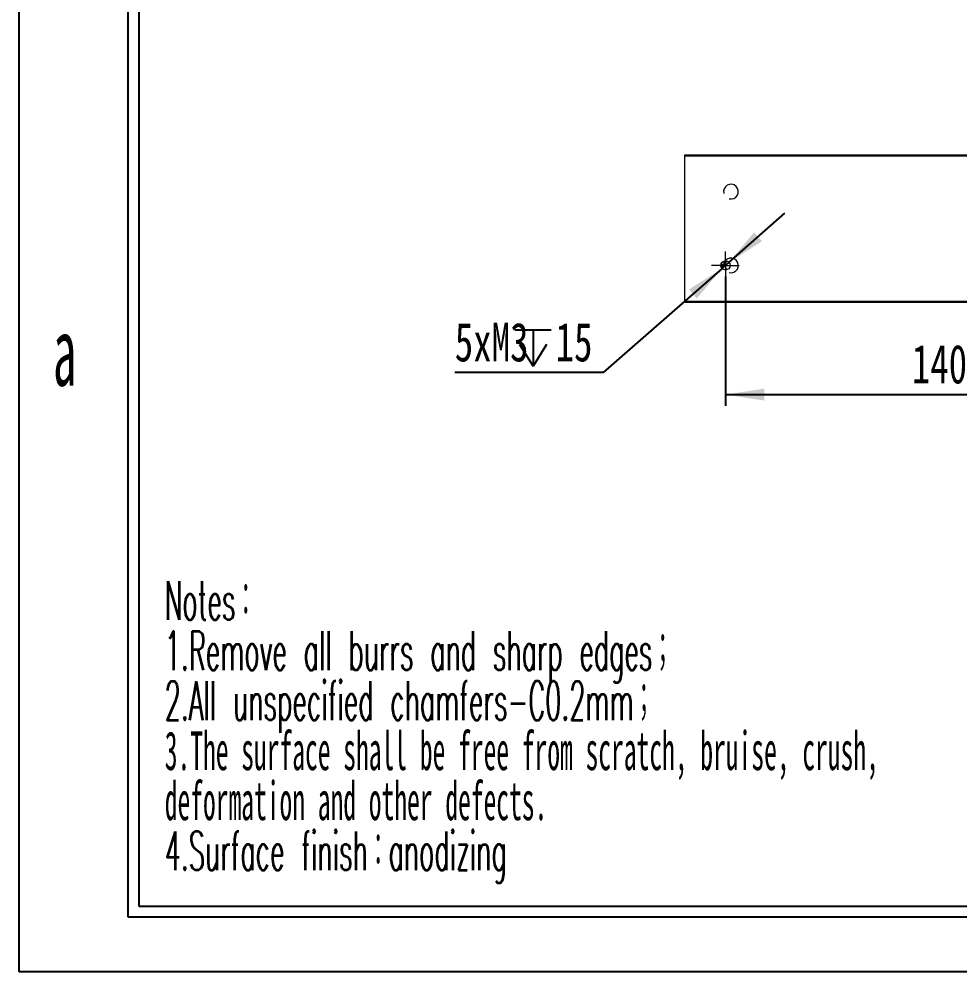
# Model space of a CAD drawing. Header units: millimetres. Extents: x 2 to 295, y 1 to 209.
# Drawn here: x 1.8 to 86.8, y 1.3 to 87.4 of the extents above; entities that cross this region are included whole.
import ezdxf

# ---------------------------------------------------------------- set-up
doc = ezdxf.new("R2010")
doc.units = ezdxf.units.MM
doc.linetypes.add('CENTER', pattern=[10.16, 6.35, -1.27, 1.27, -1.27])
doc.layers.add('DIM', color=5, linetype='Continuous')
doc.layers.add('SLD-0', color=179, linetype='Continuous')
doc.layers.add('中心线', color=1, linetype='CENTER', lineweight=15)
doc.styles.add('SLDTEXTSTYLE1', font='TXT', dxfattribs={"width": 0.469})
doc.styles.add('SLDTEXTSTYLE15', font='TXT', dxfattribs={"width": 0.7})
doc.styles.add('SLDTEXTSTYLE3', font='TXT', dxfattribs={"width": 0.484, "bigfont": 'bigfont'})
doc.styles.add('SLDTEXTSTYLE4', font='TXT', dxfattribs={"width": 0.484})
doc.styles.add('SLDTEXTSTYLE7', font='TXT', dxfattribs={"width": 0.5025})
doc.dimstyles.new('SLDDIMSTYLE0', dxfattribs={"dimtxt": 3.5, "dimasz": 3.5, "dimexe": 0, "dimexo": 0.0625, "dimgap": 0.875, "dimtad": 2, "dimlfac": 3, "dimrnd": 1e-09, "dimzin": 12, "dimdsep": 46, "dimtxsty": 'SLDTEXTSTYLE1', "dimsah": 1, "dimcen": 0.09, "dimadec": 0, "dimazin": 3, "dimtfac": 1, "dimtofl": 0, "dimtmove": 0, "dimatfit": 3, "dimfxl": 0, "dimfrac": 2, "dimtolj": 1, "dimtzin": 12, "dimarcsym": 0})
doc.dimstyles.new('SLDDIMSTYLE5', dxfattribs={"dimtxt": 3.5, "dimasz": 3.5, "dimexe": 0, "dimexo": 0.0625, "dimgap": 0.875, "dimtad": 0, "dimtih": 1, "dimtoh": 1, "dimlfac": 3, "dimrnd": 1e-09, "dimzin": 12, "dimdsep": 46, "dimtxsty": 'SLDTEXTSTYLE1', "dimsah": 1, "dimcen": 0, "dimadec": 0, "dimazin": 3, "dimtfac": 1, "dimtmove": 0, "dimatfit": 3, "dimfxl": 0, "dimfrac": 2, "dimtolj": 1, "dimtzin": 12, "dimarcsym": 0})

# ---------------------------------------------------------------- blocks, each defined once
blk = doc.blocks.new('SW_NOTE_2')
at = {"layer": 'SLD-0', "color": 0, "char_height": 3.5, "attachment_point": 1}
for s, insert, style in [('Notes\\M+18146', (0, 4.512), 'SLDTEXTSTYLE3'), ('1.Remove all burrs and sharp edges\\M+18147', (0, -0.009), 'SLDTEXTSTYLE3'), ('2.All unspecified chamfers-C0.2mm\\M+18147', (0, -4.53), 'SLDTEXTSTYLE3'), ('3.The surface shall be free from scratch, bruise, crush,', (0, -9.051), 'SLDTEXTSTYLE4'), ('deformation and other defects.', (0, -13.572), 'SLDTEXTSTYLE4'), ('4.Surface finish\\M+18146anodizing', (0, -18.092), 'SLDTEXTSTYLE3')]:
    blk.add_mtext(s, dxfattribs=dict(at, insert=insert, style=style))
blk = doc.blocks.new('_D_20')
at = {"layer": 'DIM'}
for p, q in [((65.651, 64.12), (65.651, 52.448)), ((112.318, 64.12), (112.318, 52.448)), ((65.651, 53.448), (112.318, 53.448))]:
    blk.add_line(p, q, dxfattribs=at)
for points in [[(65.651, 53.448), (69.151, 52.91), (69.151, 53.987)], [(112.318, 53.448), (108.818, 53.987), (108.818, 52.91)]]:
    blk.add_solid(points, dxfattribs=at)
at = {"layer": 'DIM', "insert": (82.489, 57.96), "char_height": 3.5, "attachment_point": 1, "style": 'SLDTEXTSTYLE15'}
blk.add_mtext('140', dxfattribs=at)
blk = doc.blocks.new('SW_SYMBOL_HOLE_DEPTH')
at = {"layer": 'DIM', "color": 0}
for p, q in [((0, 875), (800, 875)), ((400, 875), (400, 75)), ((100, 555), (400, 75)), ((700, 555), (400, 75))]:
    blk.add_line(p, q, dxfattribs=at)
blk = doc.blocks.new('_D_25')
at = {"layer": 'DIM'}
for p, q in [((65.964, 65.394), (71.025, 69.831)), ((65.338, 64.845), (54.607, 55.437)), ((65.964, 65.394), (65.338, 64.845)), ((54.607, 55.437), (41.187, 55.437))]:
    blk.add_line(p, q, dxfattribs=at)
for points in [[(65.964, 65.394), (68.951, 67.297), (68.241, 68.106)], [(65.338, 64.845), (62.351, 62.942), (63.061, 62.133)]]:
    blk.add_solid(points, dxfattribs=at)
at = {"layer": 'DIM', "xscale": 0.004072727272727273, "yscale": 0.004072727272727273, "zscale": 0.004072727272727273}
blk.add_blockref('SW_SYMBOL_HOLE_DEPTH', (46.631, 55.723), dxfattribs=at)
at = {"layer": 'DIM', "char_height": 3.5, "attachment_point": 1, "style": 'SLDTEXTSTYLE15'}
for s, insert in [('5xM3', (41.187, 59.948)), ('15', (50.297, 59.948))]:
    blk.add_mtext(s, dxfattribs=dict(at, insert=insert))
blk = doc.blocks.new('SW_CENTERMARKSYMBOL_16')
at = {"layer": '中心线', "color": 0}
for p, q in [((0, 0.833), (0, 1.25)), ((-0.833, 0), (-1.25, 0)), ((0, 0), (-0.833, 0)), ((0, 0), (0, 0.833)), ((0, 0), (0, -0.833)), ((0, 0), (0.833, 0)), ((0.833, 0), (1.25, 0)), ((0, -0.833), (0, -1.25))]:
    blk.add_line(p, q, dxfattribs=at)

msp = doc.modelspace()

# ---------------------------------------------------------------- linework, layer by layer
at = {"color": 7, "linetype": 'Continuous', "lineweight": 15}
for p, q in [((61.98444258, 75.01951614), (61.98444258, 75.11951597)), ((61.98444258, 75.11951597), (162.61777571, 75.11951597)), ((61.98444258, 61.88618277), (61.98444258, 75.01951614)), ((61.98444258, 75.01951614), (162.61777571, 75.01951614)), ((65.23444544, 65.1195162), (65.60111335, 65.1195162)), ((65.24988305, 65.01951606), (65.6102726, 65.01951606)), ((65.25321097, 65.21951603), (65.6102726, 65.21951603)), ((61.98444258, 61.88618277), (162.61777571, 61.88618277)), ((61.98444258, 61.78618294), (61.98444258, 61.88618277)), ((61.98444258, 61.78618294), (162.61777571, 61.78618294))]:
    msp.add_line(p, q, dxfattribs=at)
at = {"color": 7, "linetype": 'Continuous', "lineweight": 15, "flags": 128}
for points in [[(65.77479135, 65.52061634), (65.67651323, 65.39747656), (65.6102726, 65.21951603)], [(65.6102726, 65.01951606), (65.67651323, 64.84155552), (65.77427478, 64.71889972)]]:
    msp.add_lwpolyline(points, dxfattribs=at)
at = {"color": 7, "linetype": 'Continuous', "lineweight": 15}
msp.add_circle((65.65110973, 65.11951612), 0.41666667, dxfattribs=at)
at = {"color": 7, "linetype": 'Continuous', "lineweight": 0}
for centre in [(66.15110973, 71.78618279), (66.15110973, 65.11951612)]:
    msp.add_arc(centre, 0.66666667, 255, 195, dxfattribs=at)
at = {"color": 7, "linetype": 'Continuous', "lineweight": 15}
for start, end in [(169.5243183036, 180), (180, 190.4756816964)]:
    msp.add_arc((66.15110973, 65.11951612), 0.55, start, end, dxfattribs=at)
at = {"layer": 'SLD-0'}
for p, q in [((1.81204262, 1.29378036), (1.81204262, 208.67374122)), ((12.67482132, 7.2189221), (12.67482132, 197.81098137)), ((289.18141695, 7.2189221), (12.67482132, 7.2189221)), ((295.10655869, 1.29378036), (1.81204262, 1.29378036))]:
    msp.add_line(p, q, dxfattribs=at)
at = {"layer": 'SLD-0', "color": 6, "linetype": 'Continuous'}
for p, q in [((11.6872977, 6.23139848), (11.6872977, 198.79850499)), ((290.16894058, 6.23139848), (11.6872977, 6.23139848))]:
    msp.add_line(p, q, dxfattribs=at)

# ---------------------------------------------------------------- block references
at = {"layer": 'SLD-0', "color": 5}
msp.add_blockref('SW_NOTE_2', (14.97937739, 32.07845152), dxfattribs=at)
at = {"layer": '中心线'}
msp.add_blockref('SW_CENTERMARKSYMBOL_16', (65.65110973, 65.11951612), dxfattribs=at)

# ---------------------------------------------------------------- texts
at = {"layer": 'SLD-0', "insert": (4.87979363, 60.42344114), "char_height": 6.17202264, "attachment_point": 1, "style": 'SLDTEXTSTYLE7'}
msp.add_mtext('a', dxfattribs=at)

# ---------------------------------------------------------------- dimensions: what is measured, and where the dimension line sits
at = {"layer": 'DIM'}
dim = msp.add_diameter_dim_2p(p1=(65.33780868, 64.84482799), p2=(65.96441077, 65.39420425), text='5xM3{\\fGDT;x}15', dimstyle='SLDDIMSTYLE5', override={"dimpost": '<>'}, dxfattribs=at)
dim.commit()
dim.dimension.update_dxf_attribs({"geometry": '_D_25', "text_midpoint": (47.10324079, 57.68671682), "dimtype": 163})
dim = msp.add_linear_dim(base=(112.31777639, 53.44825799), p1=(65.65110973, 65.11951612), p2=(112.31777639, 65.11951612), dimstyle='SLDDIMSTYLE0', dxfattribs=at)
dim.commit()
dim.dimension.update_dxf_attribs({"geometry": '_D_20', "text_midpoint": (84.53065631, 53.44825799), "dimtype": 160})

doc.saveas('drawing.dxf')
